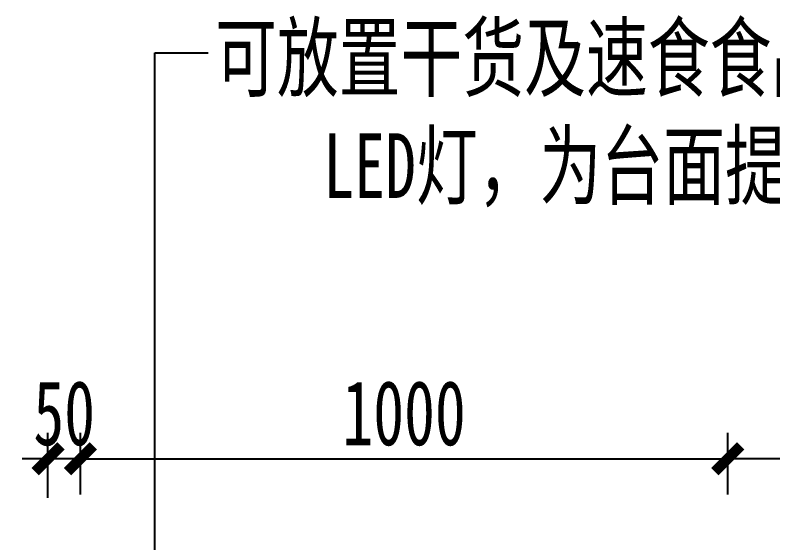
# Model space of a CAD drawing. Header units: millimetres. Extents: x 3104083 to 3173399, y -3165492 to -3044687.
# Drawn here: x 3114990 to 3116160, y -3098528 to -3097713 of the extents above; entities that cross this region are included whole.
import ezdxf

# ---------------------------------------------------------------- set-up
doc = ezdxf.new("R2010")
doc.units = ezdxf.units.MM
doc.header["$LTSCALE"] = 500
doc.header["$MEASUREMENT"] = 0
doc.header["$PDMODE"] = 2
doc.layers.get('0').update_dxf_attribs({"linetype": 'CONTINUOUS'})
doc.layers.get('DEFPOINTS').update_dxf_attribs({"linetype": 'CONTINUOUS'})
doc.layers.add('D-节点尺寸', color=5, linetype='CONTINUOUS')
doc.layers.add('W-基础引线', color=35, linetype='CONTINUOUS')
doc.styles.add('DIM', font='SimSun.ttf', dxfattribs={"width": 0.7})
doc.dimstyles.new('40', dxfattribs={"dimscale": 40, "dimtxt": 2.5, "dimasz": 1, "dimexe": 1, "dimexo": 1, "dimgap": 0.5, "dimtad": 1, "dimdec": 0, "dimzin": 0, "dimdsep": 46, "dimtxsty": 'DIM', "dimblk": 'ARCHTICK', "dimcen": 0, "dimclrd": 5, "dimclre": 5, "dimclrt": 35, "dimadec": 0, "dimazin": 0, "dimtfac": 0.5, "dimtdec": 0, "dimtix": 1, "dimtmove": 2, "dimatfit": 2, "dimldrblk": 'A', "dimfxl": 0, "dimtolj": 1, "dimtzin": 0, "dimlwd": -1, "dimlwe": -1, "dimarcsym": 0})
doc.dimstyles.new('基础引线', dxfattribs={"dimtxt": 3, "dimasz": 0.7, "dimexe": 2, "dimexo": 6, "dimgap": 1, "dimtad": 1, "dimdec": 0, "dimdsep": 46, "dimtxsty": 'Standard', "dimblk1": 'A', "dimblk2": 'A', "dimsah": 1, "dimcen": 3, "dimdle": 200, "dimclrd": 256, "dimclre": 256, "dimclrt": 2, "dimadec": 0, "dimazin": 0, "dimtfac": 1, "dimtdec": 0, "dimtix": 1, "dimtmove": 1, "dimatfit": 3, "dimldrblk": 'A', "dimfxl": 0, "dimtvp": 1, "dimtolj": 1, "dimtzin": 0, "dimarcsym": 0})

# ---------------------------------------------------------------- blocks, each defined once
blk = doc.blocks.new('_ArchTick')
at = {"color": 0, "linetype": 'ByBlock', "const_width": 0.4}
blk.add_lwpolyline([(-0.5, -0.5), (0.5, 0.5)], dxfattribs=at)
blk = doc.blocks.new('*D1479')
at = {"layer": 'D-节点尺寸', "color": 5, "ltscale": 100}
for p, q in [((3115090.7, -3098453), (3115090.7, -3098357.9)), ((3116090.7, -3098453), (3116090.7, -3098357.9)), ((3115090.7, -3098397.9), (3116090.7, -3098397.9))]:
    blk.add_line(p, q, dxfattribs=at)
at = {"layer": 'DEFPOINTS', "color": 0, "ltscale": 100}
for p in [(3116090.7, -3098397.9), (3115090.7, -3098493), (3116090.7, -3098493)]:
    blk.add_point(p, dxfattribs=at)
at = {"layer": 'D-节点尺寸', "color": 5, "ltscale": 100, "xscale": 40, "yscale": 40, "zscale": 40, "rotation": 180}
blk.add_blockref('_ArchTick', (3115090.7, -3098397.9), dxfattribs=at)
at = {"layer": 'D-节点尺寸', "color": 5, "ltscale": 100, "xscale": 40, "yscale": 40, "zscale": 40}
blk.add_blockref('_ArchTick', (3116090.7, -3098397.9), dxfattribs=at)
at = {"layer": 'D-节点尺寸', "color": 35, "ltscale": 100, "insert": (3115590.7, -3098327.9), "char_height": 100, "attachment_point": 5, "style": 'DIM'}
blk.add_mtext('\\A1;1000', dxfattribs=at)
blk = doc.blocks.new('A')
for p, q in [((-1.435, 1.148), (-1.09, 1.437)), ((-1.09, 1.437), (0, 0)), ((-1.435, 1.148), (-0.369, 0)), ((-0.369, 0), (-2.127, 0)), ((-1.435, -1.148), (-0.369, 0)), ((-1.09, -1.437), (0, 0)), ((-1.435, -1.148), (-1.09, -1.437))]:
    blk.add_line(p, q)
for points in [[(-1.435, 1.148), (-1.09, 1.437), (-0.369, 0), (0, 0)], [(-1.435, -1.148), (-1.09, -1.437), (-0.369, 0), (0, 0)]]:
    blk.add_solid(points)
blk = doc.blocks.new('*D1480')
at = {"layer": 'D-节点尺寸', "color": 5, "ltscale": 100}
for p, q in [((3116090.7, -3098453), (3116090.7, -3098357.9)), ((3116640.7, -3098456.9), (3116640.7, -3098357.9)), ((3116640.7, -3098397.9), (3116090.7, -3098397.9))]:
    blk.add_line(p, q, dxfattribs=at)
at = {"layer": 'DEFPOINTS', "color": 0, "ltscale": 100}
for p in [(3116090.7, -3098397.9), (3116090.7, -3098493), (3116640.7, -3098496.9)]:
    blk.add_point(p, dxfattribs=at)
at = {"layer": 'D-节点尺寸', "color": 5, "ltscale": 100, "xscale": 40, "yscale": 40, "zscale": 40, "rotation": 180}
blk.add_blockref('_ArchTick', (3116090.7, -3098397.9), dxfattribs=at)
at = {"layer": 'D-节点尺寸', "color": 5, "ltscale": 100, "xscale": 40, "yscale": 40, "zscale": 40}
blk.add_blockref('_ArchTick', (3116640.7, -3098397.9), dxfattribs=at)
at = {"layer": 'D-节点尺寸', "color": 35, "ltscale": 100, "insert": (3116365.7, -3098327.9), "char_height": 100, "attachment_point": 5, "style": 'DIM'}
blk.add_mtext('\\A1;550', dxfattribs=at)
blk = doc.blocks.new('*D1535')
at = {"layer": 'D-节点尺寸', "color": 5, "ltscale": 100}
for p, q in [((3115040.7, -3098458.2), (3115040.7, -3098357.9)), ((3115090.7, -3098453), (3115090.7, -3098357.9)), ((3115040.7, -3098397.9), (3115000.7, -3098397.9)), ((3115090.7, -3098397.9), (3115040.7, -3098397.9)), ((3115090.7, -3098397.9), (3115130.7, -3098397.9))]:
    blk.add_line(p, q, dxfattribs=at)
at = {"layer": 'DEFPOINTS', "color": 0, "ltscale": 100}
for p in [(3115040.7, -3098397.9), (3115090.7, -3098493), (3115040.7, -3098498.2)]:
    blk.add_point(p, dxfattribs=at)
at = {"layer": 'D-节点尺寸', "color": 5, "ltscale": 100, "xscale": 40, "yscale": 40, "zscale": 40}
blk.add_blockref('_ArchTick', (3115040.7, -3098397.9), dxfattribs=at)
at = {"layer": 'D-节点尺寸', "color": 5, "ltscale": 100, "xscale": 40, "yscale": 40, "zscale": 40, "rotation": 180}
blk.add_blockref('_ArchTick', (3115090.7, -3098397.9), dxfattribs=at)
at = {"layer": 'D-节点尺寸', "color": 35, "ltscale": 100, "insert": (3115065.7, -3098327.9), "char_height": 100, "attachment_point": 5, "style": 'DIM'}
blk.add_mtext('\\A1;50', dxfattribs=at)

msp = doc.modelspace()

# ---------------------------------------------------------------- texts
at = {"layer": 'D-节点尺寸', "color": 35, "ltscale": 100, "insert": (3115967.167, -3097869.164), "char_height": 100, "attachment_point": 5, "style": 'DIM'}
msp.add_mtext_dynamic_manual_height_columns('可放置干货及速食食品等，底部LED灯，为台面提供照明', width=1444.96883, gutter_width=400, heights=[0], dxfattribs=at)

# ---------------------------------------------------------------- dimensions: what is measured, and where the dimension line sits
at = {"layer": 'D-节点尺寸', "color": 251, "ltscale": 100}
for base, p1, p2, picture, middle in [((3115040.718, -3098397.928), (3115090.718, -3098492.99), (3115040.718, -3098498.167), '*D1535', (3115065.718, -3098327.928)), ((3116090.718, -3098397.928), (3115090.718, -3098492.99), (3116090.718, -3098492.99), '*D1479', (3115590.718, -3098327.928)), ((3116090.718, -3098397.928), (3116640.718, -3098496.87), (3116090.718, -3098492.99), '*D1480', (3116365.718, -3098327.928))]:
    dim = msp.add_linear_dim(base=base, p1=p1, p2=p2, angle=180, dimstyle='40', dxfattribs=at)
    dim.commit()
    dim.dimension.update_dxf_attribs({"geometry": picture, "text_midpoint": middle})

# ---------------------------------------------------------------- leaders
at = {"layer": 'W-基础引线'}
msp.add_leader([(3115205.667, -3099319.131), (3115205.667, -3097771.131), (3115288.119, -3097771.131)], dimstyle='基础引线', override={"dimasz": 20}, dxfattribs=at)

doc.saveas('drawing.dxf')
